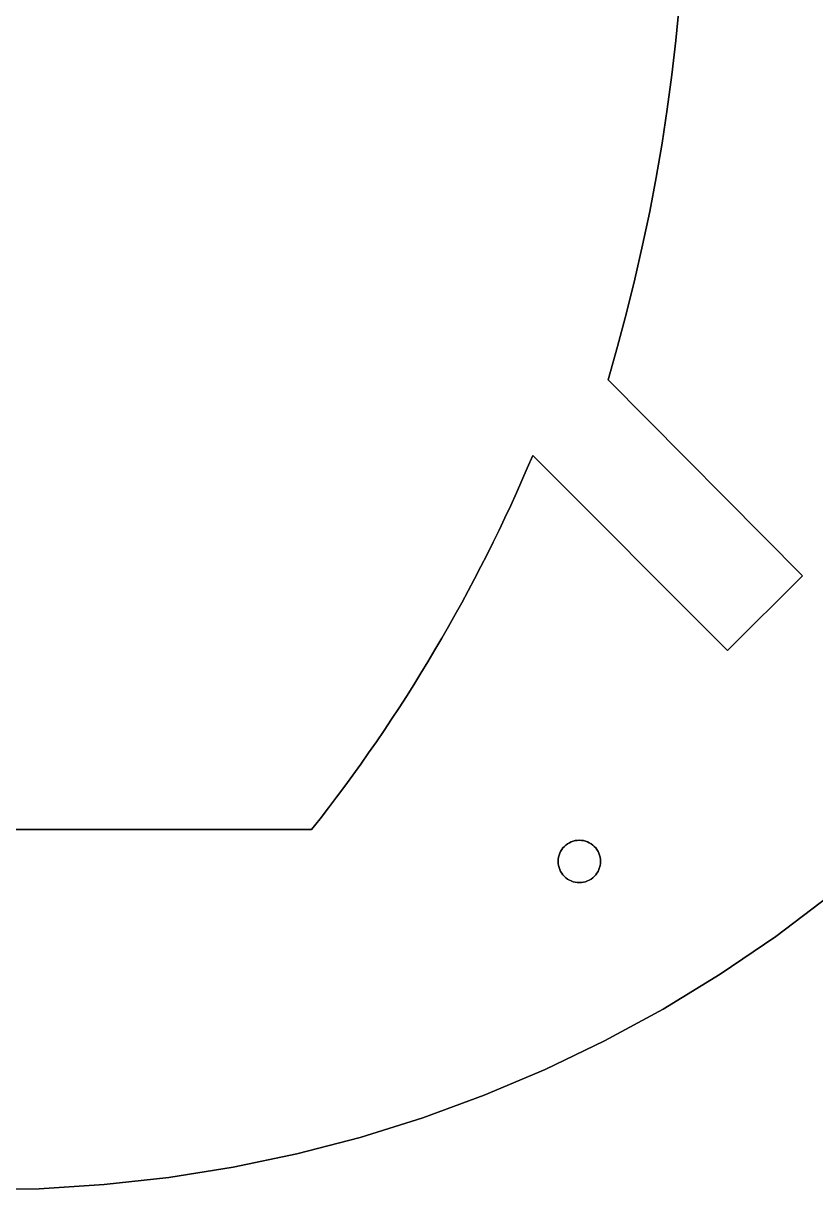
# Model space of a CAD drawing. Extents: x 0 to 16, y 0 to 13.9.
# Drawn here: x 8.22 to 12.89, y 0 to 6.88 of the extents above; entities that cross this region are included whole.
import ezdxf

# ---------------------------------------------------------------- set-up
doc = ezdxf.new("R2010")
doc.units = 0
doc.layers.get('0').update_dxf_attribs({"linetype": 'continuous'})

# ---------------------------------------------------------------- blocks, each defined once
blk = doc.blocks.new('FACE066')
at = {"color": 0}
for p, q in [((9.96992, 2.18979), (9.92023, 2.12647)), ((9.92023, 2.12647), (9.96992, 2.18979))]:
    blk.add_line(p, q, dxfattribs=at)
blk = doc.blocks.new('FACE067')
at = {"color": 0}
for p, q in [((10.019, 2.25351), (9.96992, 2.18979)), ((9.96992, 2.18979), (10.019, 2.25351))]:
    blk.add_line(p, q, dxfattribs=at)
blk = doc.blocks.new('FACE071')
at = {"color": 0}
for p, q in [((10.21, 2.51236), (10.1631, 2.44706)), ((10.1631, 2.44706), (10.21, 2.51236))]:
    blk.add_line(p, q, dxfattribs=at)
blk = doc.blocks.new('FACE072')
at = {"color": 0}
for p, q in [((10.2563, 2.57804), (10.21, 2.51236)), ((10.21, 2.51236), (10.2563, 2.57804))]:
    blk.add_line(p, q, dxfattribs=at)
blk = doc.blocks.new('FACE073')
at = {"color": 0}
for p, q in [((10.3021, 2.6441), (10.2563, 2.57804)), ((10.2563, 2.57804), (10.3021, 2.6441))]:
    blk.add_line(p, q, dxfattribs=at)
blk = doc.blocks.new('FACE078')
at = {"color": 0}
for p, q in [((10.5223, 2.97999), (10.4794, 2.91208)), ((10.4794, 2.91208), (10.5223, 2.97999))]:
    blk.add_line(p, q, dxfattribs=at)
blk = doc.blocks.new('FACE079')
at = {"color": 0}
for p, q in [((10.5646, 3.04825), (10.5223, 2.97999)), ((10.5223, 2.97999), (10.5646, 3.04825))]:
    blk.add_line(p, q, dxfattribs=at)
blk = doc.blocks.new('FACE085')
at = {"color": 0}
for p, q in [((10.8062, 3.46516), (10.7674, 3.39482)), ((10.7674, 3.39482), (10.8062, 3.46516))]:
    blk.add_line(p, q, dxfattribs=at)
blk = doc.blocks.new('FACE087')
at = {"color": 0}
for p, q in [((10.882, 3.60682), (10.8444, 3.53582)), ((10.8444, 3.53582), (10.882, 3.60682))]:
    blk.add_line(p, q, dxfattribs=at)
blk = doc.blocks.new('FACE088')
at = {"color": 0}
for p, q in [((10.919, 3.67814), (10.882, 3.60682)), ((10.882, 3.60682), (10.919, 3.67814))]:
    blk.add_line(p, q, dxfattribs=at)
blk = doc.blocks.new('FACE093')
at = {"color": 0}
for p, q in [((11.0949, 4.03946), (11.0609, 3.96658)), ((11.0609, 3.96658), (11.0949, 4.03946))]:
    blk.add_line(p, q, dxfattribs=at)
blk = doc.blocks.new('FACE098')
at = {"color": 0}
for p, q in [((12.3754, 3.18262), (11.2246, 4.33398)), ((11.2246, 4.33398), (12.3754, 3.18262))]:
    blk.add_line(p, q, dxfattribs=at)
blk = doc.blocks.new('FACE099')
at = {"color": 0}
for p, q in [((12.8174, 3.62456), (12.3754, 3.18262)), ((12.3754, 3.18262), (12.8174, 3.62456))]:
    blk.add_line(p, q, dxfattribs=at)
blk = doc.blocks.new('FACE100')
at = {"color": 0}
for p, q in [((11.6698, 4.77969), (12.8174, 3.62456)), ((12.8174, 3.62456), (11.6698, 4.77969))]:
    blk.add_line(p, q, dxfattribs=at)
blk = doc.blocks.new('FACE101')
at = {"color": 0}
for p, q in [((11.7262, 4.97733), (11.6698, 4.77969)), ((11.6698, 4.77969), (11.7262, 4.97733))]:
    blk.add_line(p, q, dxfattribs=at)
blk = doc.blocks.new('FACE102')
at = {"color": 0}
for p, q in [((11.7789, 5.17572), (11.7262, 4.97733)), ((11.7262, 4.97733), (11.7789, 5.17572))]:
    blk.add_line(p, q, dxfattribs=at)
blk = doc.blocks.new('FACE103')
at = {"color": 0}
for p, q in [((11.828, 5.37479), (11.7789, 5.17572)), ((11.7789, 5.17572), (11.828, 5.37479))]:
    blk.add_line(p, q, dxfattribs=at)
blk = doc.blocks.new('FACE106')
at = {"color": 0}
for p, q in [((11.9534, 5.97566), (11.9152, 5.77481)), ((11.9152, 5.77481), (11.9534, 5.97566))]:
    blk.add_line(p, q, dxfattribs=at)
blk = doc.blocks.new('FACE108')
at = {"color": 0}
for p, q in [((12.0188, 6.37878), (11.9879, 6.177)), ((11.9879, 6.177), (12.0188, 6.37878))]:
    blk.add_line(p, q, dxfattribs=at)
blk = doc.blocks.new('FACE109')
at = {"color": 0}
for p, q in [((12.046, 6.58096), (12.0188, 6.37878)), ((12.0188, 6.37878), (12.046, 6.58096))]:
    blk.add_line(p, q, dxfattribs=at)
blk = doc.blocks.new('FACE110')
at = {"color": 0}
for p, q in [((12.0696, 6.78348), (12.046, 6.58096)), ((12.046, 6.58096), (12.0696, 6.78348))]:
    blk.add_line(p, q, dxfattribs=at)
blk = doc.blocks.new('FACE178')
at = {"color": 0}
for p, q in [((12.331, 1.27142), (12.6593, 1.49493)), ((12.6593, 1.49493), (12.331, 1.27142))]:
    blk.add_line(p, q, dxfattribs=at)
blk = doc.blocks.new('FACE180')
at = {"color": 0}
for p, q in [((11.6493, 0.878402), (11.9941, 1.06591)), ((11.9941, 1.06591), (11.6493, 0.878402))]:
    blk.add_line(p, q, dxfattribs=at)
blk = doc.blocks.new('FACE181')
at = {"color": 0}
for p, q in [((11.2975, 0.708941), (11.6493, 0.878402)), ((11.6493, 0.878402), (11.2975, 0.708941))]:
    blk.add_line(p, q, dxfattribs=at)
blk = doc.blocks.new('FACE182')
at = {"color": 0}
for p, q in [((10.9393, 0.557549), (11.2975, 0.708941)), ((11.2975, 0.708941), (10.9393, 0.557549))]:
    blk.add_line(p, q, dxfattribs=at)
blk = doc.blocks.new('FACE183')
at = {"color": 0}
for p, q in [((10.5754, 0.424255), (10.9393, 0.557549)), ((10.9393, 0.557549), (10.5754, 0.424255))]:
    blk.add_line(p, q, dxfattribs=at)
blk = doc.blocks.new('FACE184')
at = {"color": 0}
for p, q in [((10.2065, 0.309087), (10.5754, 0.424255)), ((10.5754, 0.424255), (10.2065, 0.309087))]:
    blk.add_line(p, q, dxfattribs=at)
blk = doc.blocks.new('FACE185')
at = {"color": 0}
for p, q in [((9.83333, 0.212072), (10.2065, 0.309087)), ((10.2065, 0.309087), (9.83333, 0.212072))]:
    blk.add_line(p, q, dxfattribs=at)
blk = doc.blocks.new('FACE190')
at = {"color": 0}
for p, q in [((7.92843, 0.000263), (8.31226, 0.006097)), ((8.31226, 0.006097), (7.92843, 0.000263))]:
    blk.add_line(p, q, dxfattribs=at)
blk = doc.blocks.new('FACE309')
at = {"color": 0}
for p, q in [((8.31226, 0.006097), (7.92843, 0.000263)), ((7.92843, 0.000263), (8.31226, 0.006097))]:
    blk.add_line(p, q, dxfattribs=at)
blk = doc.blocks.new('FACE312')
at = {"color": 0}
for p, q in [((9.45662, 0.133237), (9.07707, 0.072611)), ((9.07707, 0.072611), (9.45662, 0.133237))]:
    blk.add_line(p, q, dxfattribs=at)
blk = doc.blocks.new('FACE314')
at = {"color": 0}
for p, q in [((10.2065, 0.309087), (9.83333, 0.212072)), ((9.83333, 0.212072), (10.2065, 0.309087))]:
    blk.add_line(p, q, dxfattribs=at)
blk = doc.blocks.new('FACE318')
at = {"color": 0}
for p, q in [((11.6493, 0.878402), (11.2975, 0.708941)), ((11.2975, 0.708941), (11.6493, 0.878402))]:
    blk.add_line(p, q, dxfattribs=at)
blk = doc.blocks.new('FACE319')
at = {"color": 0}
for p, q in [((11.9941, 1.06591), (11.6493, 0.878402)), ((11.6493, 0.878402), (11.9941, 1.06591))]:
    blk.add_line(p, q, dxfattribs=at)
blk = doc.blocks.new('FACE320')
at = {"color": 0}
for p, q in [((12.331, 1.27142), (11.9941, 1.06591)), ((11.9941, 1.06591), (12.331, 1.27142))]:
    blk.add_line(p, q, dxfattribs=at)
blk = doc.blocks.new('FACE388')
at = {"color": 0}
for p, q in [((12.0696, 6.78348), (12.0896, 6.98629)), ((12.0896, 6.98629), (12.0696, 6.78348))]:
    blk.add_line(p, q, dxfattribs=at)
blk = doc.blocks.new('FACE393')
at = {"color": 0}
for p, q in [((11.9152, 5.77481), (11.9534, 5.97566)), ((11.9534, 5.97566), (11.9152, 5.77481))]:
    blk.add_line(p, q, dxfattribs=at)
blk = doc.blocks.new('FACE395')
at = {"color": 0}
for p, q in [((11.828, 5.37479), (11.8734, 5.57451)), ((11.8734, 5.57451), (11.828, 5.37479))]:
    blk.add_line(p, q, dxfattribs=at)
blk = doc.blocks.new('FACE396')
at = {"color": 0}
for p, q in [((11.7789, 5.17572), (11.828, 5.37479)), ((11.828, 5.37479), (11.7789, 5.17572))]:
    blk.add_line(p, q, dxfattribs=at)
blk = doc.blocks.new('FACE397')
at = {"color": 0}
for p, q in [((11.7262, 4.97733), (11.7789, 5.17572)), ((11.7789, 5.17572), (11.7262, 4.97733))]:
    blk.add_line(p, q, dxfattribs=at)
blk = doc.blocks.new('FACE398')
at = {"color": 0}
for p, q in [((11.6698, 4.77969), (11.7262, 4.97733)), ((11.7262, 4.97733), (11.6698, 4.77969))]:
    blk.add_line(p, q, dxfattribs=at)
blk = doc.blocks.new('FACE405')
at = {"color": 0}
for p, q in [((11.0949, 4.03946), (11.1282, 4.11265)), ((11.1282, 4.11265), (11.0949, 4.03946))]:
    blk.add_line(p, q, dxfattribs=at)
blk = doc.blocks.new('FACE406')
at = {"color": 0}
for p, q in [((11.0609, 3.96658), (11.0949, 4.03946)), ((11.0949, 4.03946), (11.0609, 3.96658))]:
    blk.add_line(p, q, dxfattribs=at)
blk = doc.blocks.new('FACE408')
at = {"color": 0}
for p, q in [((10.9912, 3.82173), (11.0264, 3.894)), ((11.0264, 3.894), (10.9912, 3.82173))]:
    blk.add_line(p, q, dxfattribs=at)
blk = doc.blocks.new('FACE413')
at = {"color": 0}
for p, q in [((10.8062, 3.46516), (10.8444, 3.53582)), ((10.8444, 3.53582), (10.8062, 3.46516))]:
    blk.add_line(p, q, dxfattribs=at)
blk = doc.blocks.new('FACE414')
at = {"color": 0}
for p, q in [((10.7674, 3.39482), (10.8062, 3.46516)), ((10.8062, 3.46516), (10.7674, 3.39482))]:
    blk.add_line(p, q, dxfattribs=at)
blk = doc.blocks.new('FACE416')
at = {"color": 0}
for p, q in [((10.6881, 3.25516), (10.7281, 3.32482)), ((10.7281, 3.32482), (10.6881, 3.25516))]:
    blk.add_line(p, q, dxfattribs=at)
blk = doc.blocks.new('FACE418')
at = {"color": 0}
for p, q in [((10.6064, 3.11687), (10.6475, 3.18584)), ((10.6475, 3.18584), (10.6064, 3.11687))]:
    blk.add_line(p, q, dxfattribs=at)
blk = doc.blocks.new('FACE421')
at = {"color": 0}
for p, q in [((10.4794, 2.91208), (10.5223, 2.97999)), ((10.5223, 2.97999), (10.4794, 2.91208))]:
    blk.add_line(p, q, dxfattribs=at)
blk = doc.blocks.new('FACE422')
at = {"color": 0}
for p, q in [((10.436, 2.84453), (10.4794, 2.91208)), ((10.4794, 2.91208), (10.436, 2.84453))]:
    blk.add_line(p, q, dxfattribs=at)
blk = doc.blocks.new('FACE423')
at = {"color": 0}
for p, q in [((10.3919, 2.77735), (10.436, 2.84453)), ((10.436, 2.84453), (10.3919, 2.77735))]:
    blk.add_line(p, q, dxfattribs=at)
blk = doc.blocks.new('FACE424')
at = {"color": 0}
for p, q in [((10.3473, 2.71054), (10.3919, 2.77735)), ((10.3919, 2.77735), (10.3473, 2.71054))]:
    blk.add_line(p, q, dxfattribs=at)
blk = doc.blocks.new('FACE426')
at = {"color": 0}
for p, q in [((10.2563, 2.57804), (10.3021, 2.6441)), ((10.3021, 2.6441), (10.2563, 2.57804))]:
    blk.add_line(p, q, dxfattribs=at)
blk = doc.blocks.new('FACE428')
at = {"color": 0}
for p, q in [((10.1631, 2.44706), (10.21, 2.51236)), ((10.21, 2.51236), (10.1631, 2.44706))]:
    blk.add_line(p, q, dxfattribs=at)
blk = doc.blocks.new('FACE432')
at = {"color": 0}
for p, q in [((9.96992, 2.18979), (10.019, 2.25351)), ((10.019, 2.25351), (9.96992, 2.18979))]:
    blk.add_line(p, q, dxfattribs=at)
blk = doc.blocks.new('FACE2494')
at = {"color": 0}
for p, q in [((11.4637, 1.8182), (11.4522, 1.82234)), ((11.4522, 1.82234), (11.4637, 1.8182))]:
    blk.add_line(p, q, dxfattribs=at)
blk = doc.blocks.new('FACE2496')
at = {"color": 0}
for p, q in [((11.4756, 1.81522), (11.4637, 1.8182)), ((11.4637, 1.8182), (11.4756, 1.81522))]:
    blk.add_line(p, q, dxfattribs=at)
blk = doc.blocks.new('FACE2498')
at = {"color": 0}
for p, q in [((11.4877, 1.81342), (11.4756, 1.81522)), ((11.4756, 1.81522), (11.4877, 1.81342))]:
    blk.add_line(p, q, dxfattribs=at)
blk = doc.blocks.new('FACE2499')
at = {"color": 0}
for p, q in [((11.4756, 1.81522), (11.4877, 1.81342)), ((11.4877, 1.81342), (11.4756, 1.81522))]:
    blk.add_line(p, q, dxfattribs=at)
blk = doc.blocks.new('FACE2500')
at = {"color": 0}
for p, q in [((11.5, 1.81282), (11.4877, 1.81342)), ((11.4877, 1.81342), (11.5, 1.81282))]:
    blk.add_line(p, q, dxfattribs=at)
blk = doc.blocks.new('FACE2502')
at = {"color": 0}
for p, q in [((11.5123, 1.81342), (11.5, 1.81282)), ((11.5, 1.81282), (11.5123, 1.81342))]:
    blk.add_line(p, q, dxfattribs=at)
blk = doc.blocks.new('FACE2504')
at = {"color": 0}
for p, q in [((11.5244, 1.81522), (11.5123, 1.81342)), ((11.5123, 1.81342), (11.5244, 1.81522))]:
    blk.add_line(p, q, dxfattribs=at)
blk = doc.blocks.new('FACE2508')
at = {"color": 0}
for p, q in [((11.5478, 1.82234), (11.5363, 1.8182)), ((11.5363, 1.8182), (11.5478, 1.82234))]:
    blk.add_line(p, q, dxfattribs=at)
blk = doc.blocks.new('FACE2510')
at = {"color": 0}
for p, q in [((11.5589, 1.82758), (11.5478, 1.82234)), ((11.5478, 1.82234), (11.5589, 1.82758))]:
    blk.add_line(p, q, dxfattribs=at)
blk = doc.blocks.new('FACE2511')
at = {"color": 0}
for p, q in [((11.5478, 1.82234), (11.5589, 1.82758)), ((11.5589, 1.82758), (11.5478, 1.82234))]:
    blk.add_line(p, q, dxfattribs=at)
blk = doc.blocks.new('FACE2516')
at = {"color": 0}
for p, q in [((11.5884, 1.84943), (11.5793, 1.8412)), ((11.5793, 1.8412), (11.5884, 1.84943))]:
    blk.add_line(p, q, dxfattribs=at)
blk = doc.blocks.new('FACE2517')
at = {"color": 0}
for p, q in [((11.5793, 1.8412), (11.5884, 1.84943)), ((11.5884, 1.84943), (11.5793, 1.8412))]:
    blk.add_line(p, q, dxfattribs=at)
blk = doc.blocks.new('FACE2519')
at = {"color": 0}
for p, q in [((11.5884, 1.84943), (11.5966, 1.85852)), ((11.5966, 1.85852), (11.5884, 1.84943))]:
    blk.add_line(p, q, dxfattribs=at)
blk = doc.blocks.new('FACE2520')
at = {"color": 0}
for p, q in [((11.6039, 1.86838), (11.5966, 1.85852)), ((11.5966, 1.85852), (11.6039, 1.86838))]:
    blk.add_line(p, q, dxfattribs=at)
blk = doc.blocks.new('FACE2521')
at = {"color": 0}
for p, q in [((11.5966, 1.85852), (11.6039, 1.86838)), ((11.6039, 1.86838), (11.5966, 1.85852))]:
    blk.add_line(p, q, dxfattribs=at)
blk = doc.blocks.new('FACE2525')
at = {"color": 0}
for p, q in [((11.6102, 1.8789), (11.6155, 1.88999)), ((11.6155, 1.88999), (11.6102, 1.8789))]:
    blk.add_line(p, q, dxfattribs=at)
blk = doc.blocks.new('FACE2529')
at = {"color": 0}
for p, q in [((11.6196, 1.90154), (11.6226, 1.91344)), ((11.6226, 1.91344), (11.6196, 1.90154))]:
    blk.add_line(p, q, dxfattribs=at)
blk = doc.blocks.new('FACE2531')
at = {"color": 0}
for p, q in [((11.6226, 1.91344), (11.6244, 1.92557)), ((11.6244, 1.92557), (11.6226, 1.91344))]:
    blk.add_line(p, q, dxfattribs=at)
blk = doc.blocks.new('FACE2532')
at = {"color": 0}
for p, q in [((11.625, 1.93782), (11.6244, 1.92557)), ((11.6244, 1.92557), (11.625, 1.93782))]:
    blk.add_line(p, q, dxfattribs=at)
blk = doc.blocks.new('FACE2534')
at = {"color": 0}
for p, q in [((11.6244, 1.95007), (11.625, 1.93782)), ((11.625, 1.93782), (11.6244, 1.95007))]:
    blk.add_line(p, q, dxfattribs=at)
blk = doc.blocks.new('FACE2535')
at = {"color": 0}
for p, q in [((11.625, 1.93782), (11.6244, 1.95007)), ((11.6244, 1.95007), (11.625, 1.93782))]:
    blk.add_line(p, q, dxfattribs=at)
blk = doc.blocks.new('FACE2541')
at = {"color": 0}
for p, q in [((11.6196, 1.97411), (11.6155, 1.98566)), ((11.6155, 1.98566), (11.6196, 1.97411))]:
    blk.add_line(p, q, dxfattribs=at)
blk = doc.blocks.new('FACE2542')
at = {"color": 0}
for p, q in [((11.6102, 1.99675), (11.6155, 1.98566)), ((11.6155, 1.98566), (11.6102, 1.99675))]:
    blk.add_line(p, q, dxfattribs=at)
blk = doc.blocks.new('FACE2545')
at = {"color": 0}
for p, q in [((11.6102, 1.99675), (11.6039, 2.00727)), ((11.6039, 2.00727), (11.6102, 1.99675))]:
    blk.add_line(p, q, dxfattribs=at)
blk = doc.blocks.new('FACE2549')
at = {"color": 0}
for p, q in [((11.5966, 2.01712), (11.5884, 2.02621)), ((11.5884, 2.02621), (11.5966, 2.01712))]:
    blk.add_line(p, q, dxfattribs=at)
blk = doc.blocks.new('FACE2550')
at = {"color": 0}
for p, q in [((11.5793, 2.03445), (11.5884, 2.02621)), ((11.5884, 2.02621), (11.5793, 2.03445))]:
    blk.add_line(p, q, dxfattribs=at)
blk = doc.blocks.new('FACE2551')
at = {"color": 0}
for p, q in [((11.5884, 2.02621), (11.5793, 2.03445)), ((11.5793, 2.03445), (11.5884, 2.02621))]:
    blk.add_line(p, q, dxfattribs=at)
blk = doc.blocks.new('FACE2553')
at = {"color": 0}
for p, q in [((11.5793, 2.03445), (11.5694, 2.04176)), ((11.5694, 2.04176), (11.5793, 2.03445))]:
    blk.add_line(p, q, dxfattribs=at)
blk = doc.blocks.new('FACE2554')
at = {"color": 0}
for p, q in [((11.5589, 2.04806), (11.5694, 2.04176)), ((11.5694, 2.04176), (11.5589, 2.04806))]:
    blk.add_line(p, q, dxfattribs=at)
blk = doc.blocks.new('FACE2556')
at = {"color": 0}
for p, q in [((11.5478, 2.05331), (11.5589, 2.04806)), ((11.5589, 2.04806), (11.5478, 2.05331))]:
    blk.add_line(p, q, dxfattribs=at)
blk = doc.blocks.new('FACE2557')
at = {"color": 0}
for p, q in [((11.5589, 2.04806), (11.5478, 2.05331)), ((11.5478, 2.05331), (11.5589, 2.04806))]:
    blk.add_line(p, q, dxfattribs=at)
blk = doc.blocks.new('FACE2558')
at = {"color": 0}
for p, q in [((11.5363, 2.05744), (11.5478, 2.05331)), ((11.5478, 2.05331), (11.5363, 2.05744))]:
    blk.add_line(p, q, dxfattribs=at)
blk = doc.blocks.new('FACE2563')
at = {"color": 0}
for p, q in [((11.5244, 2.06042), (11.5123, 2.06222)), ((11.5123, 2.06222), (11.5244, 2.06042))]:
    blk.add_line(p, q, dxfattribs=at)
blk = doc.blocks.new('FACE2564')
at = {"color": 0}
for p, q in [((11.5, 2.06282), (11.5123, 2.06222)), ((11.5123, 2.06222), (11.5, 2.06282))]:
    blk.add_line(p, q, dxfattribs=at)
blk = doc.blocks.new('FACE2565')
at = {"color": 0}
for p, q in [((11.5123, 2.06222), (11.5, 2.06282)), ((11.5, 2.06282), (11.5123, 2.06222))]:
    blk.add_line(p, q, dxfattribs=at)
blk = doc.blocks.new('FACE2567')
at = {"color": 0}
for p, q in [((11.5, 2.06282), (11.4877, 2.06222)), ((11.4877, 2.06222), (11.5, 2.06282))]:
    blk.add_line(p, q, dxfattribs=at)
blk = doc.blocks.new('FACE2568')
at = {"color": 0}
for p, q in [((11.4756, 2.06042), (11.4877, 2.06222)), ((11.4877, 2.06222), (11.4756, 2.06042))]:
    blk.add_line(p, q, dxfattribs=at)
blk = doc.blocks.new('FACE2572')
at = {"color": 0}
for p, q in [((11.4522, 2.05331), (11.4637, 2.05744)), ((11.4637, 2.05744), (11.4522, 2.05331))]:
    blk.add_line(p, q, dxfattribs=at)
blk = doc.blocks.new('FACE2574')
at = {"color": 0}
for p, q in [((11.4411, 2.04806), (11.4522, 2.05331)), ((11.4522, 2.05331), (11.4411, 2.04806))]:
    blk.add_line(p, q, dxfattribs=at)
blk = doc.blocks.new('FACE2579')
at = {"color": 0}
for p, q in [((11.4306, 2.04176), (11.4207, 2.03445)), ((11.4207, 2.03445), (11.4306, 2.04176))]:
    blk.add_line(p, q, dxfattribs=at)
blk = doc.blocks.new('FACE2580')
at = {"color": 0}
for p, q in [((11.4116, 2.02621), (11.4207, 2.03445)), ((11.4207, 2.03445), (11.4116, 2.02621))]:
    blk.add_line(p, q, dxfattribs=at)
blk = doc.blocks.new('FACE2581')
at = {"color": 0}
for p, q in [((11.4207, 2.03445), (11.4116, 2.02621)), ((11.4116, 2.02621), (11.4207, 2.03445))]:
    blk.add_line(p, q, dxfattribs=at)
blk = doc.blocks.new('FACE2585')
at = {"color": 0}
for p, q in [((11.4034, 2.01712), (11.3961, 2.00727)), ((11.3961, 2.00727), (11.4034, 2.01712))]:
    blk.add_line(p, q, dxfattribs=at)
blk = doc.blocks.new('FACE2589')
at = {"color": 0}
for p, q in [((11.3898, 1.99675), (11.3845, 1.98566)), ((11.3845, 1.98566), (11.3898, 1.99675))]:
    blk.add_line(p, q, dxfattribs=at)
blk = doc.blocks.new('FACE2590')
at = {"color": 0}
for p, q in [((11.3804, 1.97411), (11.3845, 1.98566)), ((11.3845, 1.98566), (11.3804, 1.97411))]:
    blk.add_line(p, q, dxfattribs=at)
blk = doc.blocks.new('FACE2591')
at = {"color": 0}
for p, q in [((11.3845, 1.98566), (11.3804, 1.97411)), ((11.3804, 1.97411), (11.3845, 1.98566))]:
    blk.add_line(p, q, dxfattribs=at)
blk = doc.blocks.new('FACE2592')
at = {"color": 0}
for p, q in [((11.3774, 1.96221), (11.3804, 1.97411)), ((11.3804, 1.97411), (11.3774, 1.96221))]:
    blk.add_line(p, q, dxfattribs=at)
blk = doc.blocks.new('FACE2593')
at = {"color": 0}
for p, q in [((11.3804, 1.97411), (11.3774, 1.96221)), ((11.3774, 1.96221), (11.3804, 1.97411))]:
    blk.add_line(p, q, dxfattribs=at)
blk = doc.blocks.new('FACE2595')
at = {"color": 0}
for p, q in [((11.3774, 1.96221), (11.3756, 1.95007)), ((11.3756, 1.95007), (11.3774, 1.96221))]:
    blk.add_line(p, q, dxfattribs=at)
blk = doc.blocks.new('FACE2596')
at = {"color": 0}
for p, q in [((11.375, 1.93782), (11.3756, 1.95007)), ((11.3756, 1.95007), (11.375, 1.93782))]:
    blk.add_line(p, q, dxfattribs=at)
blk = doc.blocks.new('FACE2598')
at = {"color": 0}
for p, q in [((11.3756, 1.92557), (11.375, 1.93782)), ((11.375, 1.93782), (11.3756, 1.92557))]:
    blk.add_line(p, q, dxfattribs=at)
blk = doc.blocks.new('FACE2599')
at = {"color": 0}
for p, q in [((11.375, 1.93782), (11.3756, 1.92557)), ((11.3756, 1.92557), (11.375, 1.93782))]:
    blk.add_line(p, q, dxfattribs=at)
blk = doc.blocks.new('FACE2600')
at = {"color": 0}
for p, q in [((11.3774, 1.91344), (11.3756, 1.92557)), ((11.3756, 1.92557), (11.3774, 1.91344))]:
    blk.add_line(p, q, dxfattribs=at)
blk = doc.blocks.new('FACE2602')
at = {"color": 0}
for p, q in [((11.3804, 1.90154), (11.3774, 1.91344)), ((11.3774, 1.91344), (11.3804, 1.90154))]:
    blk.add_line(p, q, dxfattribs=at)
blk = doc.blocks.new('FACE2603')
at = {"color": 0}
for p, q in [((11.3774, 1.91344), (11.3804, 1.90154)), ((11.3804, 1.90154), (11.3774, 1.91344))]:
    blk.add_line(p, q, dxfattribs=at)
blk = doc.blocks.new('FACE2604')
at = {"color": 0}
for p, q in [((11.3845, 1.88999), (11.3804, 1.90154)), ((11.3804, 1.90154), (11.3845, 1.88999))]:
    blk.add_line(p, q, dxfattribs=at)
blk = doc.blocks.new('FACE2605')
at = {"color": 0}
for p, q in [((11.3804, 1.90154), (11.3845, 1.88999)), ((11.3845, 1.88999), (11.3804, 1.90154))]:
    blk.add_line(p, q, dxfattribs=at)
blk = doc.blocks.new('FACE2606')
at = {"color": 0}
for p, q in [((11.3898, 1.8789), (11.3845, 1.88999)), ((11.3845, 1.88999), (11.3898, 1.8789))]:
    blk.add_line(p, q, dxfattribs=at)
blk = doc.blocks.new('FACE2609')
at = {"color": 0}
for p, q in [((11.3898, 1.8789), (11.3961, 1.86838)), ((11.3961, 1.86838), (11.3898, 1.8789))]:
    blk.add_line(p, q, dxfattribs=at)
blk = doc.blocks.new('FACE2610')
at = {"color": 0}
for p, q in [((11.4034, 1.85852), (11.3961, 1.86838)), ((11.3961, 1.86838), (11.4034, 1.85852))]:
    blk.add_line(p, q, dxfattribs=at)
blk = doc.blocks.new('FACE2613')
at = {"color": 0}
for p, q in [((11.4034, 1.85852), (11.4116, 1.84943)), ((11.4116, 1.84943), (11.4034, 1.85852))]:
    blk.add_line(p, q, dxfattribs=at)
blk = doc.blocks.new('FACE2615')
at = {"color": 0}
for p, q in [((11.4116, 1.84943), (11.4207, 1.8412)), ((11.4207, 1.8412), (11.4116, 1.84943))]:
    blk.add_line(p, q, dxfattribs=at)
blk = doc.blocks.new('FACE2617')
at = {"color": 0}
for p, q in [((11.4207, 1.8412), (11.4306, 1.83389)), ((11.4306, 1.83389), (11.4207, 1.8412))]:
    blk.add_line(p, q, dxfattribs=at)
blk = doc.blocks.new('FACE2621')
at = {"color": 0}
for p, q in [((11.4411, 1.82758), (11.4522, 1.82234)), ((11.4522, 1.82234), (11.4411, 1.82758))]:
    blk.add_line(p, q, dxfattribs=at)
blk = doc.blocks.new('FACE2622')
at = {"color": 0}
for p, q in [((11.4637, 1.8182), (11.4522, 1.82234)), ((11.4522, 1.82234), (11.4637, 1.8182))]:
    blk.add_line(p, q, dxfattribs=at)
blk = doc.blocks.new('FACE2624')
at = {"color": 0}
for p, q in [((11.4756, 1.81522), (11.4637, 1.8182)), ((11.4637, 1.8182), (11.4756, 1.81522))]:
    blk.add_line(p, q, dxfattribs=at)
blk = doc.blocks.new('FACE2626')
at = {"color": 0}
for p, q in [((11.4877, 1.81342), (11.4756, 1.81522)), ((11.4756, 1.81522), (11.4877, 1.81342))]:
    blk.add_line(p, q, dxfattribs=at)
blk = doc.blocks.new('FACE2627')
at = {"color": 0}
for p, q in [((11.4756, 1.81522), (11.4877, 1.81342)), ((11.4877, 1.81342), (11.4756, 1.81522))]:
    blk.add_line(p, q, dxfattribs=at)
blk = doc.blocks.new('FACE2628')
at = {"color": 0}
for p, q in [((11.5, 1.81282), (11.4877, 1.81342)), ((11.4877, 1.81342), (11.5, 1.81282))]:
    blk.add_line(p, q, dxfattribs=at)
blk = doc.blocks.new('FACE2630')
at = {"color": 0}
for p, q in [((11.5123, 1.81342), (11.5, 1.81282)), ((11.5, 1.81282), (11.5123, 1.81342))]:
    blk.add_line(p, q, dxfattribs=at)
blk = doc.blocks.new('FACE2632')
at = {"color": 0}
for p, q in [((11.5244, 1.81522), (11.5123, 1.81342)), ((11.5123, 1.81342), (11.5244, 1.81522))]:
    blk.add_line(p, q, dxfattribs=at)
blk = doc.blocks.new('FACE2636')
at = {"color": 0}
for p, q in [((11.5478, 1.82234), (11.5363, 1.8182)), ((11.5363, 1.8182), (11.5478, 1.82234))]:
    blk.add_line(p, q, dxfattribs=at)
blk = doc.blocks.new('FACE2638')
at = {"color": 0}
for p, q in [((11.5589, 1.82758), (11.5478, 1.82234)), ((11.5478, 1.82234), (11.5589, 1.82758))]:
    blk.add_line(p, q, dxfattribs=at)
blk = doc.blocks.new('FACE2639')
at = {"color": 0}
for p, q in [((11.5478, 1.82234), (11.5589, 1.82758)), ((11.5589, 1.82758), (11.5478, 1.82234))]:
    blk.add_line(p, q, dxfattribs=at)
blk = doc.blocks.new('FACE2644')
at = {"color": 0}
for p, q in [((11.5884, 1.84943), (11.5793, 1.8412)), ((11.5793, 1.8412), (11.5884, 1.84943))]:
    blk.add_line(p, q, dxfattribs=at)
blk = doc.blocks.new('FACE2645')
at = {"color": 0}
for p, q in [((11.5793, 1.8412), (11.5884, 1.84943)), ((11.5884, 1.84943), (11.5793, 1.8412))]:
    blk.add_line(p, q, dxfattribs=at)
blk = doc.blocks.new('FACE2647')
at = {"color": 0}
for p, q in [((11.5884, 1.84943), (11.5966, 1.85852)), ((11.5966, 1.85852), (11.5884, 1.84943))]:
    blk.add_line(p, q, dxfattribs=at)
blk = doc.blocks.new('FACE2648')
at = {"color": 0}
for p, q in [((11.6039, 1.86838), (11.5966, 1.85852)), ((11.5966, 1.85852), (11.6039, 1.86838))]:
    blk.add_line(p, q, dxfattribs=at)
blk = doc.blocks.new('FACE2649')
at = {"color": 0}
for p, q in [((11.5966, 1.85852), (11.6039, 1.86838)), ((11.6039, 1.86838), (11.5966, 1.85852))]:
    blk.add_line(p, q, dxfattribs=at)
blk = doc.blocks.new('FACE2653')
at = {"color": 0}
for p, q in [((11.6102, 1.8789), (11.6155, 1.88999)), ((11.6155, 1.88999), (11.6102, 1.8789))]:
    blk.add_line(p, q, dxfattribs=at)
blk = doc.blocks.new('FACE2657')
at = {"color": 0}
for p, q in [((11.6196, 1.90154), (11.6226, 1.91344)), ((11.6226, 1.91344), (11.6196, 1.90154))]:
    blk.add_line(p, q, dxfattribs=at)
blk = doc.blocks.new('FACE2659')
at = {"color": 0}
for p, q in [((11.6226, 1.91344), (11.6244, 1.92557)), ((11.6244, 1.92557), (11.6226, 1.91344))]:
    blk.add_line(p, q, dxfattribs=at)
blk = doc.blocks.new('FACE2660')
at = {"color": 0}
for p, q in [((11.625, 1.93782), (11.6244, 1.92557)), ((11.6244, 1.92557), (11.625, 1.93782))]:
    blk.add_line(p, q, dxfattribs=at)
blk = doc.blocks.new('FACE2662')
at = {"color": 0}
for p, q in [((11.6244, 1.95007), (11.625, 1.93782)), ((11.625, 1.93782), (11.6244, 1.95007))]:
    blk.add_line(p, q, dxfattribs=at)
blk = doc.blocks.new('FACE2663')
at = {"color": 0}
for p, q in [((11.625, 1.93782), (11.6244, 1.95007)), ((11.6244, 1.95007), (11.625, 1.93782))]:
    blk.add_line(p, q, dxfattribs=at)
blk = doc.blocks.new('FACE2669')
at = {"color": 0}
for p, q in [((11.6196, 1.97411), (11.6155, 1.98566)), ((11.6155, 1.98566), (11.6196, 1.97411))]:
    blk.add_line(p, q, dxfattribs=at)
blk = doc.blocks.new('FACE2670')
at = {"color": 0}
for p, q in [((11.6102, 1.99675), (11.6155, 1.98566)), ((11.6155, 1.98566), (11.6102, 1.99675))]:
    blk.add_line(p, q, dxfattribs=at)
blk = doc.blocks.new('FACE2673')
at = {"color": 0}
for p, q in [((11.6102, 1.99675), (11.6039, 2.00727)), ((11.6039, 2.00727), (11.6102, 1.99675))]:
    blk.add_line(p, q, dxfattribs=at)
blk = doc.blocks.new('FACE2677')
at = {"color": 0}
for p, q in [((11.5966, 2.01712), (11.5884, 2.02621)), ((11.5884, 2.02621), (11.5966, 2.01712))]:
    blk.add_line(p, q, dxfattribs=at)
blk = doc.blocks.new('FACE2678')
at = {"color": 0}
for p, q in [((11.5793, 2.03445), (11.5884, 2.02621)), ((11.5884, 2.02621), (11.5793, 2.03445))]:
    blk.add_line(p, q, dxfattribs=at)
blk = doc.blocks.new('FACE2679')
at = {"color": 0}
for p, q in [((11.5884, 2.02621), (11.5793, 2.03445)), ((11.5793, 2.03445), (11.5884, 2.02621))]:
    blk.add_line(p, q, dxfattribs=at)
blk = doc.blocks.new('FACE2681')
at = {"color": 0}
for p, q in [((11.5793, 2.03445), (11.5694, 2.04176)), ((11.5694, 2.04176), (11.5793, 2.03445))]:
    blk.add_line(p, q, dxfattribs=at)
blk = doc.blocks.new('FACE2682')
at = {"color": 0}
for p, q in [((11.5589, 2.04806), (11.5694, 2.04176)), ((11.5694, 2.04176), (11.5589, 2.04806))]:
    blk.add_line(p, q, dxfattribs=at)
blk = doc.blocks.new('FACE2684')
at = {"color": 0}
for p, q in [((11.5478, 2.05331), (11.5589, 2.04806)), ((11.5589, 2.04806), (11.5478, 2.05331))]:
    blk.add_line(p, q, dxfattribs=at)
blk = doc.blocks.new('FACE2685')
at = {"color": 0}
for p, q in [((11.5589, 2.04806), (11.5478, 2.05331)), ((11.5478, 2.05331), (11.5589, 2.04806))]:
    blk.add_line(p, q, dxfattribs=at)

msp = doc.modelspace()

# ---------------------------------------------------------------- linework, layer by layer
at = {"color": 0}
for points in [[(12.0896, 6.98629), (12.0896, 6.98629), (12.0696, 6.78348), (12.0696, 6.78348)], [(12.046, 6.58096), (12.046, 6.58096), (12.0696, 6.78348), (12.0696, 6.78348)], [(12.0188, 6.37878), (12.0188, 6.37878), (12.046, 6.58096), (12.046, 6.58096)], [(11.9879, 6.177), (11.9879, 6.177), (12.0188, 6.37878), (12.0188, 6.37878)], [(11.9879, 6.177), (11.9879, 6.177), (11.9534, 5.97566), (11.9534, 5.97566)], [(11.9534, 5.97566), (11.9534, 5.97566), (11.9879, 6.177), (11.9879, 6.177)], [(11.9152, 5.77481), (11.9152, 5.77481), (11.8734, 5.57451), (11.8734, 5.57451)], [(11.8734, 5.57451), (11.8734, 5.57451), (11.9152, 5.77481), (11.9152, 5.77481)], [(11.8734, 5.57451), (11.8734, 5.57451), (11.828, 5.37479), (11.828, 5.37479)], [(12.8174, 3.62456), (12.8174, 3.62456), (11.6698, 4.77969), (11.6698, 4.77969)], [(11.2246, 4.33398), (11.2246, 4.33398), (11.1931, 4.25991), (11.1931, 4.25991)], [(11.1931, 4.25991), (11.1931, 4.25991), (11.2246, 4.33398), (11.2246, 4.33398)], [(11.2246, 4.33398), (11.2246, 4.33398), (12.3754, 3.18262), (12.3754, 3.18262)], [(11.1931, 4.25991), (11.1931, 4.25991), (11.161, 4.18613), (11.161, 4.18613)], [(11.161, 4.18613), (11.161, 4.18613), (11.1931, 4.25991), (11.1931, 4.25991)], [(11.161, 4.18613), (11.161, 4.18613), (11.1282, 4.11265), (11.1282, 4.11265)], [(11.1282, 4.11265), (11.1282, 4.11265), (11.161, 4.18613), (11.161, 4.18613)], [(11.1282, 4.11265), (11.1282, 4.11265), (11.0949, 4.03946), (11.0949, 4.03946)], [(11.0609, 3.96658), (11.0609, 3.96658), (11.0264, 3.894), (11.0264, 3.894)], [(11.0264, 3.894), (11.0264, 3.894), (11.0609, 3.96658), (11.0609, 3.96658)], [(11.0264, 3.894), (11.0264, 3.894), (10.9912, 3.82173), (10.9912, 3.82173)], [(10.9912, 3.82173), (10.9912, 3.82173), (10.9554, 3.74978), (10.9554, 3.74978)], [(10.9554, 3.74978), (10.9554, 3.74978), (10.9912, 3.82173), (10.9912, 3.82173)], [(10.9554, 3.74978), (10.9554, 3.74978), (10.919, 3.67814), (10.919, 3.67814)], [(10.919, 3.67814), (10.919, 3.67814), (10.9554, 3.74978), (10.9554, 3.74978)], [(10.882, 3.60682), (10.882, 3.60682), (10.919, 3.67814), (10.919, 3.67814)], [(10.8444, 3.53582), (10.8444, 3.53582), (10.882, 3.60682), (10.882, 3.60682)], [(12.3754, 3.18262), (12.3754, 3.18262), (12.8174, 3.62456), (12.8174, 3.62456)], [(10.8444, 3.53582), (10.8444, 3.53582), (10.8062, 3.46516), (10.8062, 3.46516)], [(10.7674, 3.39482), (10.7674, 3.39482), (10.7281, 3.32482), (10.7281, 3.32482)], [(10.7281, 3.32482), (10.7281, 3.32482), (10.7674, 3.39482), (10.7674, 3.39482)], [(10.7281, 3.32482), (10.7281, 3.32482), (10.6881, 3.25516), (10.6881, 3.25516)], [(10.6881, 3.25516), (10.6881, 3.25516), (10.6475, 3.18584), (10.6475, 3.18584)], [(10.6475, 3.18584), (10.6475, 3.18584), (10.6881, 3.25516), (10.6881, 3.25516)], [(10.6475, 3.18584), (10.6475, 3.18584), (10.6064, 3.11687), (10.6064, 3.11687)], [(10.6064, 3.11687), (10.6064, 3.11687), (10.5646, 3.04825), (10.5646, 3.04825)], [(10.5646, 3.04825), (10.5646, 3.04825), (10.6064, 3.11687), (10.6064, 3.11687)], [(10.5223, 2.97999), (10.5223, 2.97999), (10.5646, 3.04825), (10.5646, 3.04825)], [(10.4794, 2.91208), (10.4794, 2.91208), (10.436, 2.84453), (10.436, 2.84453)], [(10.436, 2.84453), (10.436, 2.84453), (10.3919, 2.77735), (10.3919, 2.77735)], [(10.3919, 2.77735), (10.3919, 2.77735), (10.3473, 2.71054), (10.3473, 2.71054)], [(10.3473, 2.71054), (10.3473, 2.71054), (10.3021, 2.6441), (10.3021, 2.6441)], [(10.3021, 2.6441), (10.3021, 2.6441), (10.3473, 2.71054), (10.3473, 2.71054)], [(10.21, 2.51236), (10.21, 2.51236), (10.2563, 2.57804), (10.2563, 2.57804)], [(10.1631, 2.44706), (10.1631, 2.44706), (10.1156, 2.38215), (10.1156, 2.38215)], [(10.1156, 2.38215), (10.1156, 2.38215), (10.1631, 2.44706), (10.1631, 2.44706)], [(10.1156, 2.38215), (10.1156, 2.38215), (10.0676, 2.31764), (10.0676, 2.31764)], [(10.0676, 2.31764), (10.0676, 2.31764), (10.1156, 2.38215), (10.1156, 2.38215)], [(10.0676, 2.31764), (10.0676, 2.31764), (10.019, 2.25351), (10.019, 2.25351)], [(10.019, 2.25351), (10.019, 2.25351), (10.0676, 2.31764), (10.0676, 2.31764)], [(9.92023, 2.12647), (9.92023, 2.12647), (9.96992, 2.18979), (9.96992, 2.18979)], [(9.92023, 2.12647), (9.92023, 2.12647), (6.07977, 2.12647), (6.07977, 2.12647)], [(6.07977, 2.12647), (6.07977, 2.12647), (9.92023, 2.12647), (9.92023, 2.12647)], [(11.3845, 1.98566), (11.3845, 1.98566), (11.3898, 1.99675), (11.3898, 1.99675)], [(11.3898, 1.99675), (11.3898, 1.99675), (11.3961, 2.00727), (11.3961, 2.00727)], [(11.3961, 2.00727), (11.3898, 1.99675), (11.3898, 1.99675), (11.3961, 2.00727)], [(11.3961, 2.00727), (11.3961, 2.00727), (11.4034, 2.01712), (11.4034, 2.01712)], [(11.4034, 2.01712), (11.4034, 2.01712), (11.4116, 2.02621), (11.4116, 2.02621)], [(11.4116, 2.02621), (11.4034, 2.01712), (11.4034, 2.01712), (11.4116, 2.02621)], [(11.4207, 2.03445), (11.4207, 2.03445), (11.4306, 2.04176), (11.4306, 2.04176)], [(11.4306, 2.04176), (11.4306, 2.04176), (11.4411, 2.04806), (11.4411, 2.04806)], [(11.4411, 2.04806), (11.4306, 2.04176), (11.4306, 2.04176), (11.4411, 2.04806)], [(11.4522, 2.05331), (11.4411, 2.04806), (11.4411, 2.04806), (11.4522, 2.05331)], [(11.4637, 2.05744), (11.4522, 2.05331), (11.4522, 2.05331), (11.4637, 2.05744)], [(11.4637, 2.05744), (11.4637, 2.05744), (11.4756, 2.06042), (11.4756, 2.06042)], [(11.4756, 2.06042), (11.4637, 2.05744), (11.4637, 2.05744), (11.4756, 2.06042)], [(11.4877, 2.06222), (11.4756, 2.06042), (11.4756, 2.06042), (11.4877, 2.06222)], [(11.4877, 2.06222), (11.4877, 2.06222), (11.5, 2.06282), (11.5, 2.06282)], [(11.5123, 2.06222), (11.5123, 2.06222), (11.5244, 2.06042), (11.5244, 2.06042)], [(11.5244, 2.06042), (11.5244, 2.06042), (11.5363, 2.05744), (11.5363, 2.05744)], [(11.5363, 2.05744), (11.5244, 2.06042), (11.5244, 2.06042), (11.5363, 2.05744)], [(11.5478, 2.05331), (11.5363, 2.05744), (11.5363, 2.05744), (11.5478, 2.05331)], [(11.5694, 2.04176), (11.5589, 2.04806), (11.5589, 2.04806), (11.5694, 2.04176)], [(11.5694, 2.04176), (11.5589, 2.04806), (11.5589, 2.04806), (11.5694, 2.04176)], [(11.5694, 2.04176), (11.5694, 2.04176), (11.5793, 2.03445), (11.5793, 2.03445)], [(11.5694, 2.04176), (11.5694, 2.04176), (11.5793, 2.03445), (11.5793, 2.03445)], [(11.5884, 2.02621), (11.5884, 2.02621), (11.5966, 2.01712), (11.5966, 2.01712)], [(11.5884, 2.02621), (11.5884, 2.02621), (11.5966, 2.01712), (11.5966, 2.01712)], [(11.5966, 2.01712), (11.5966, 2.01712), (11.6039, 2.00727), (11.6039, 2.00727)], [(11.6039, 2.00727), (11.5966, 2.01712), (11.5966, 2.01712), (11.6039, 2.00727)], [(11.5966, 2.01712), (11.5966, 2.01712), (11.6039, 2.00727), (11.6039, 2.00727)], [(11.6039, 2.00727), (11.5966, 2.01712), (11.5966, 2.01712), (11.6039, 2.00727)], [(11.6039, 2.00727), (11.6039, 2.00727), (11.6102, 1.99675), (11.6102, 1.99675)], [(11.6039, 2.00727), (11.6039, 2.00727), (11.6102, 1.99675), (11.6102, 1.99675)], [(11.6155, 1.98566), (11.6102, 1.99675), (11.6102, 1.99675), (11.6155, 1.98566)], [(11.6155, 1.98566), (11.6102, 1.99675), (11.6102, 1.99675), (11.6155, 1.98566)], [(11.3756, 1.95007), (11.375, 1.93782), (11.375, 1.93782), (11.3756, 1.95007)], [(11.3756, 1.95007), (11.3756, 1.95007), (11.3774, 1.96221), (11.3774, 1.96221)], [(11.6155, 1.98566), (11.6155, 1.98566), (11.6196, 1.97411), (11.6196, 1.97411)], [(11.6155, 1.98566), (11.6155, 1.98566), (11.6196, 1.97411), (11.6196, 1.97411)], [(11.6196, 1.97411), (11.6196, 1.97411), (11.6226, 1.96221), (11.6226, 1.96221)], [(11.6226, 1.96221), (11.6196, 1.97411), (11.6196, 1.97411), (11.6226, 1.96221)], [(11.6196, 1.97411), (11.6196, 1.97411), (11.6226, 1.96221), (11.6226, 1.96221)], [(11.6226, 1.96221), (11.6196, 1.97411), (11.6196, 1.97411), (11.6226, 1.96221)], [(11.6226, 1.96221), (11.6226, 1.96221), (11.6244, 1.95007), (11.6244, 1.95007)], [(11.6244, 1.95007), (11.6226, 1.96221), (11.6226, 1.96221), (11.6244, 1.95007)], [(11.6226, 1.96221), (11.6226, 1.96221), (11.6244, 1.95007), (11.6244, 1.95007)], [(11.6244, 1.95007), (11.6226, 1.96221), (11.6226, 1.96221), (11.6244, 1.95007)], [(11.6244, 1.92557), (11.625, 1.93782), (11.625, 1.93782), (11.6244, 1.92557)], [(11.6244, 1.92557), (11.625, 1.93782), (11.625, 1.93782), (11.6244, 1.92557)], [(11.3756, 1.92557), (11.3774, 1.91344), (11.3774, 1.91344), (11.3756, 1.92557)], [(11.3845, 1.88999), (11.3898, 1.8789), (11.3898, 1.8789), (11.3845, 1.88999)], [(11.3961, 1.86838), (11.3961, 1.86838), (11.3898, 1.8789), (11.3898, 1.8789)], [(11.3961, 1.86838), (11.4034, 1.85852), (11.4034, 1.85852), (11.3961, 1.86838)], [(11.6102, 1.8789), (11.6102, 1.8789), (11.6039, 1.86838), (11.6039, 1.86838)], [(11.6039, 1.86838), (11.6102, 1.8789), (11.6102, 1.8789), (11.6039, 1.86838)], [(11.6102, 1.8789), (11.6102, 1.8789), (11.6039, 1.86838), (11.6039, 1.86838)], [(11.6039, 1.86838), (11.6102, 1.8789), (11.6102, 1.8789), (11.6039, 1.86838)], [(11.6155, 1.88999), (11.6155, 1.88999), (11.6102, 1.8789), (11.6102, 1.8789)], [(11.6155, 1.88999), (11.6155, 1.88999), (11.6102, 1.8789), (11.6102, 1.8789)], [(11.6196, 1.90154), (11.6196, 1.90154), (11.6155, 1.88999), (11.6155, 1.88999)], [(11.6155, 1.88999), (11.6196, 1.90154), (11.6196, 1.90154), (11.6155, 1.88999)], [(11.6196, 1.90154), (11.6196, 1.90154), (11.6155, 1.88999), (11.6155, 1.88999)], [(11.6155, 1.88999), (11.6196, 1.90154), (11.6196, 1.90154), (11.6155, 1.88999)], [(11.6226, 1.91344), (11.6226, 1.91344), (11.6196, 1.90154), (11.6196, 1.90154)], [(11.6226, 1.91344), (11.6226, 1.91344), (11.6196, 1.90154), (11.6196, 1.90154)], [(11.6244, 1.92557), (11.6244, 1.92557), (11.6226, 1.91344), (11.6226, 1.91344)], [(11.6244, 1.92557), (11.6244, 1.92557), (11.6226, 1.91344), (11.6226, 1.91344)], [(11.4116, 1.84943), (11.4116, 1.84943), (11.4034, 1.85852), (11.4034, 1.85852)], [(11.4207, 1.8412), (11.4207, 1.8412), (11.4116, 1.84943), (11.4116, 1.84943)], [(11.4306, 1.83389), (11.4306, 1.83389), (11.4207, 1.8412), (11.4207, 1.8412)], [(11.4411, 1.82758), (11.4411, 1.82758), (11.4306, 1.83389), (11.4306, 1.83389)], [(11.4306, 1.83389), (11.4411, 1.82758), (11.4411, 1.82758), (11.4306, 1.83389)], [(11.4522, 1.82234), (11.4522, 1.82234), (11.4411, 1.82758), (11.4411, 1.82758)], [(11.4522, 1.82234), (11.4637, 1.8182), (11.4637, 1.8182), (11.4522, 1.82234)], [(11.4522, 1.82234), (11.4637, 1.8182), (11.4637, 1.8182), (11.4522, 1.82234)], [(11.4637, 1.8182), (11.4756, 1.81522), (11.4756, 1.81522), (11.4637, 1.8182)], [(11.4637, 1.8182), (11.4756, 1.81522), (11.4756, 1.81522), (11.4637, 1.8182)], [(11.4877, 1.81342), (11.5, 1.81282), (11.5, 1.81282), (11.4877, 1.81342)], [(11.4877, 1.81342), (11.5, 1.81282), (11.5, 1.81282), (11.4877, 1.81342)], [(11.5, 1.81282), (11.5123, 1.81342), (11.5123, 1.81342), (11.5, 1.81282)], [(11.5, 1.81282), (11.5123, 1.81342), (11.5123, 1.81342), (11.5, 1.81282)], [(11.5123, 1.81342), (11.5244, 1.81522), (11.5244, 1.81522), (11.5123, 1.81342)], [(11.5123, 1.81342), (11.5244, 1.81522), (11.5244, 1.81522), (11.5123, 1.81342)], [(11.5363, 1.8182), (11.5363, 1.8182), (11.5244, 1.81522), (11.5244, 1.81522)], [(11.5244, 1.81522), (11.5363, 1.8182), (11.5363, 1.8182), (11.5244, 1.81522)], [(11.5363, 1.8182), (11.5363, 1.8182), (11.5244, 1.81522), (11.5244, 1.81522)], [(11.5244, 1.81522), (11.5363, 1.8182), (11.5363, 1.8182), (11.5244, 1.81522)], [(11.5363, 1.8182), (11.5478, 1.82234), (11.5478, 1.82234), (11.5363, 1.8182)], [(11.5363, 1.8182), (11.5478, 1.82234), (11.5478, 1.82234), (11.5363, 1.8182)], [(11.5694, 1.83389), (11.5694, 1.83389), (11.5589, 1.82758), (11.5589, 1.82758)], [(11.5589, 1.82758), (11.5694, 1.83389), (11.5694, 1.83389), (11.5589, 1.82758)], [(11.5694, 1.83389), (11.5694, 1.83389), (11.5589, 1.82758), (11.5589, 1.82758)], [(11.5589, 1.82758), (11.5694, 1.83389), (11.5694, 1.83389), (11.5589, 1.82758)], [(11.5793, 1.8412), (11.5793, 1.8412), (11.5694, 1.83389), (11.5694, 1.83389)], [(11.5694, 1.83389), (11.5793, 1.8412), (11.5793, 1.8412), (11.5694, 1.83389)], [(11.5793, 1.8412), (11.5793, 1.8412), (11.5694, 1.83389), (11.5694, 1.83389)], [(11.5694, 1.83389), (11.5793, 1.8412), (11.5793, 1.8412), (11.5694, 1.83389)], [(11.5966, 1.85852), (11.5966, 1.85852), (11.5884, 1.84943), (11.5884, 1.84943)], [(11.5966, 1.85852), (11.5966, 1.85852), (11.5884, 1.84943), (11.5884, 1.84943)], [(12.6593, 1.49493), (12.6593, 1.49493), (12.9785, 1.73639), (12.9785, 1.73639)], [(12.9785, 1.73639), (12.9785, 1.73639), (12.6593, 1.49493), (12.6593, 1.49493)], [(12.6593, 1.49493), (12.6593, 1.49493), (12.331, 1.27142), (12.331, 1.27142)], [(11.9941, 1.06591), (11.9941, 1.06591), (12.331, 1.27142), (12.331, 1.27142)], [(11.2975, 0.708941), (11.2975, 0.708941), (10.9393, 0.557549), (10.9393, 0.557549)], [(10.9393, 0.557549), (10.9393, 0.557549), (10.5754, 0.424255), (10.5754, 0.424255)], [(10.5754, 0.424255), (10.5754, 0.424255), (10.2065, 0.309087), (10.2065, 0.309087)], [(9.45662, 0.133237), (9.45662, 0.133237), (9.83333, 0.212072), (9.83333, 0.212072)], [(9.83333, 0.212072), (9.83333, 0.212072), (9.45662, 0.133237), (9.45662, 0.133237)], [(8.69538, 0.030222), (8.69538, 0.030222), (9.07707, 0.072611), (9.07707, 0.072611)], [(9.07707, 0.072611), (9.07707, 0.072611), (8.69538, 0.030222), (8.69538, 0.030222)], [(9.07707, 0.072611), (9.07707, 0.072611), (9.45662, 0.133237), (9.45662, 0.133237)], [(8.31226, 0.006097), (8.31226, 0.006097), (8.69538, 0.030222), (8.69538, 0.030222)], [(8.69538, 0.030222), (8.69538, 0.030222), (8.31226, 0.006097), (8.31226, 0.006097)]]:
    msp.add_lwpolyline(points, close=True, dxfattribs=at)

# ---------------------------------------------------------------- block references
for name in ['FACE388', 'FACE110', 'FACE109', 'FACE108', 'FACE106', 'FACE393', 'FACE395', 'FACE103', 'FACE396', 'FACE102', 'FACE397', 'FACE101', 'FACE398', 'FACE100', 'FACE098', 'FACE405', 'FACE093', 'FACE406', 'FACE408', 'FACE088', 'FACE087', 'FACE099', 'FACE413', 'FACE085', 'FACE414', 'FACE416', 'FACE418', 'FACE079', 'FACE078', 'FACE421', 'FACE422', 'FACE423', 'FACE424', 'FACE073', 'FACE426', 'FACE072', 'FACE071', 'FACE428', 'FACE067', 'FACE432', 'FACE066', 'FACE2589', 'FACE2585', 'FACE2580', 'FACE2581', 'FACE2579', 'FACE2574', 'FACE2572', 'FACE2568', 'FACE2567', 'FACE2564', 'FACE2565', 'FACE2563', 'FACE2558', 'FACE2556', 'FACE2557', 'FACE2684', 'FACE2685', 'FACE2554', 'FACE2682', 'FACE2553', 'FACE2681', 'FACE2550', 'FACE2551', 'FACE2678', 'FACE2679', 'FACE2549', 'FACE2677', 'FACE2545', 'FACE2673', 'FACE2542', 'FACE2670', 'FACE2596', 'FACE2598', 'FACE2599', 'FACE2595', 'FACE2592', 'FACE2593', 'FACE2590', 'FACE2591', 'FACE2541', 'FACE2669', 'FACE2534', 'FACE2535', 'FACE2662', 'FACE2663', 'FACE2532', 'FACE2660', 'FACE2600', 'FACE2602', 'FACE2603', 'FACE2604', 'FACE2605', 'FACE2606', 'FACE2609', 'FACE2610', 'FACE2520', 'FACE2521', 'FACE2648', 'FACE2649', 'FACE2525', 'FACE2653', 'FACE2529', 'FACE2657', 'FACE2531', 'FACE2659', 'FACE2613', 'FACE2615', 'FACE2617', 'FACE2621', 'FACE2494', 'FACE2622', 'FACE2496', 'FACE2624', 'FACE2498', 'FACE2499', 'FACE2626', 'FACE2627', 'FACE2500', 'FACE2628', 'FACE2502', 'FACE2630', 'FACE2504', 'FACE2632', 'FACE2508', 'FACE2636', 'FACE2510', 'FACE2511', 'FACE2638', 'FACE2639', 'FACE2516', 'FACE2517', 'FACE2644', 'FACE2645', 'FACE2519', 'FACE2647', 'FACE178', 'FACE320', 'FACE180', 'FACE319', 'FACE181', 'FACE318', 'FACE182', 'FACE183', 'FACE184', 'FACE185', 'FACE314', 'FACE312', 'FACE190', 'FACE309']:
    msp.add_blockref(name, (0, 0))

doc.saveas('drawing.dxf')
